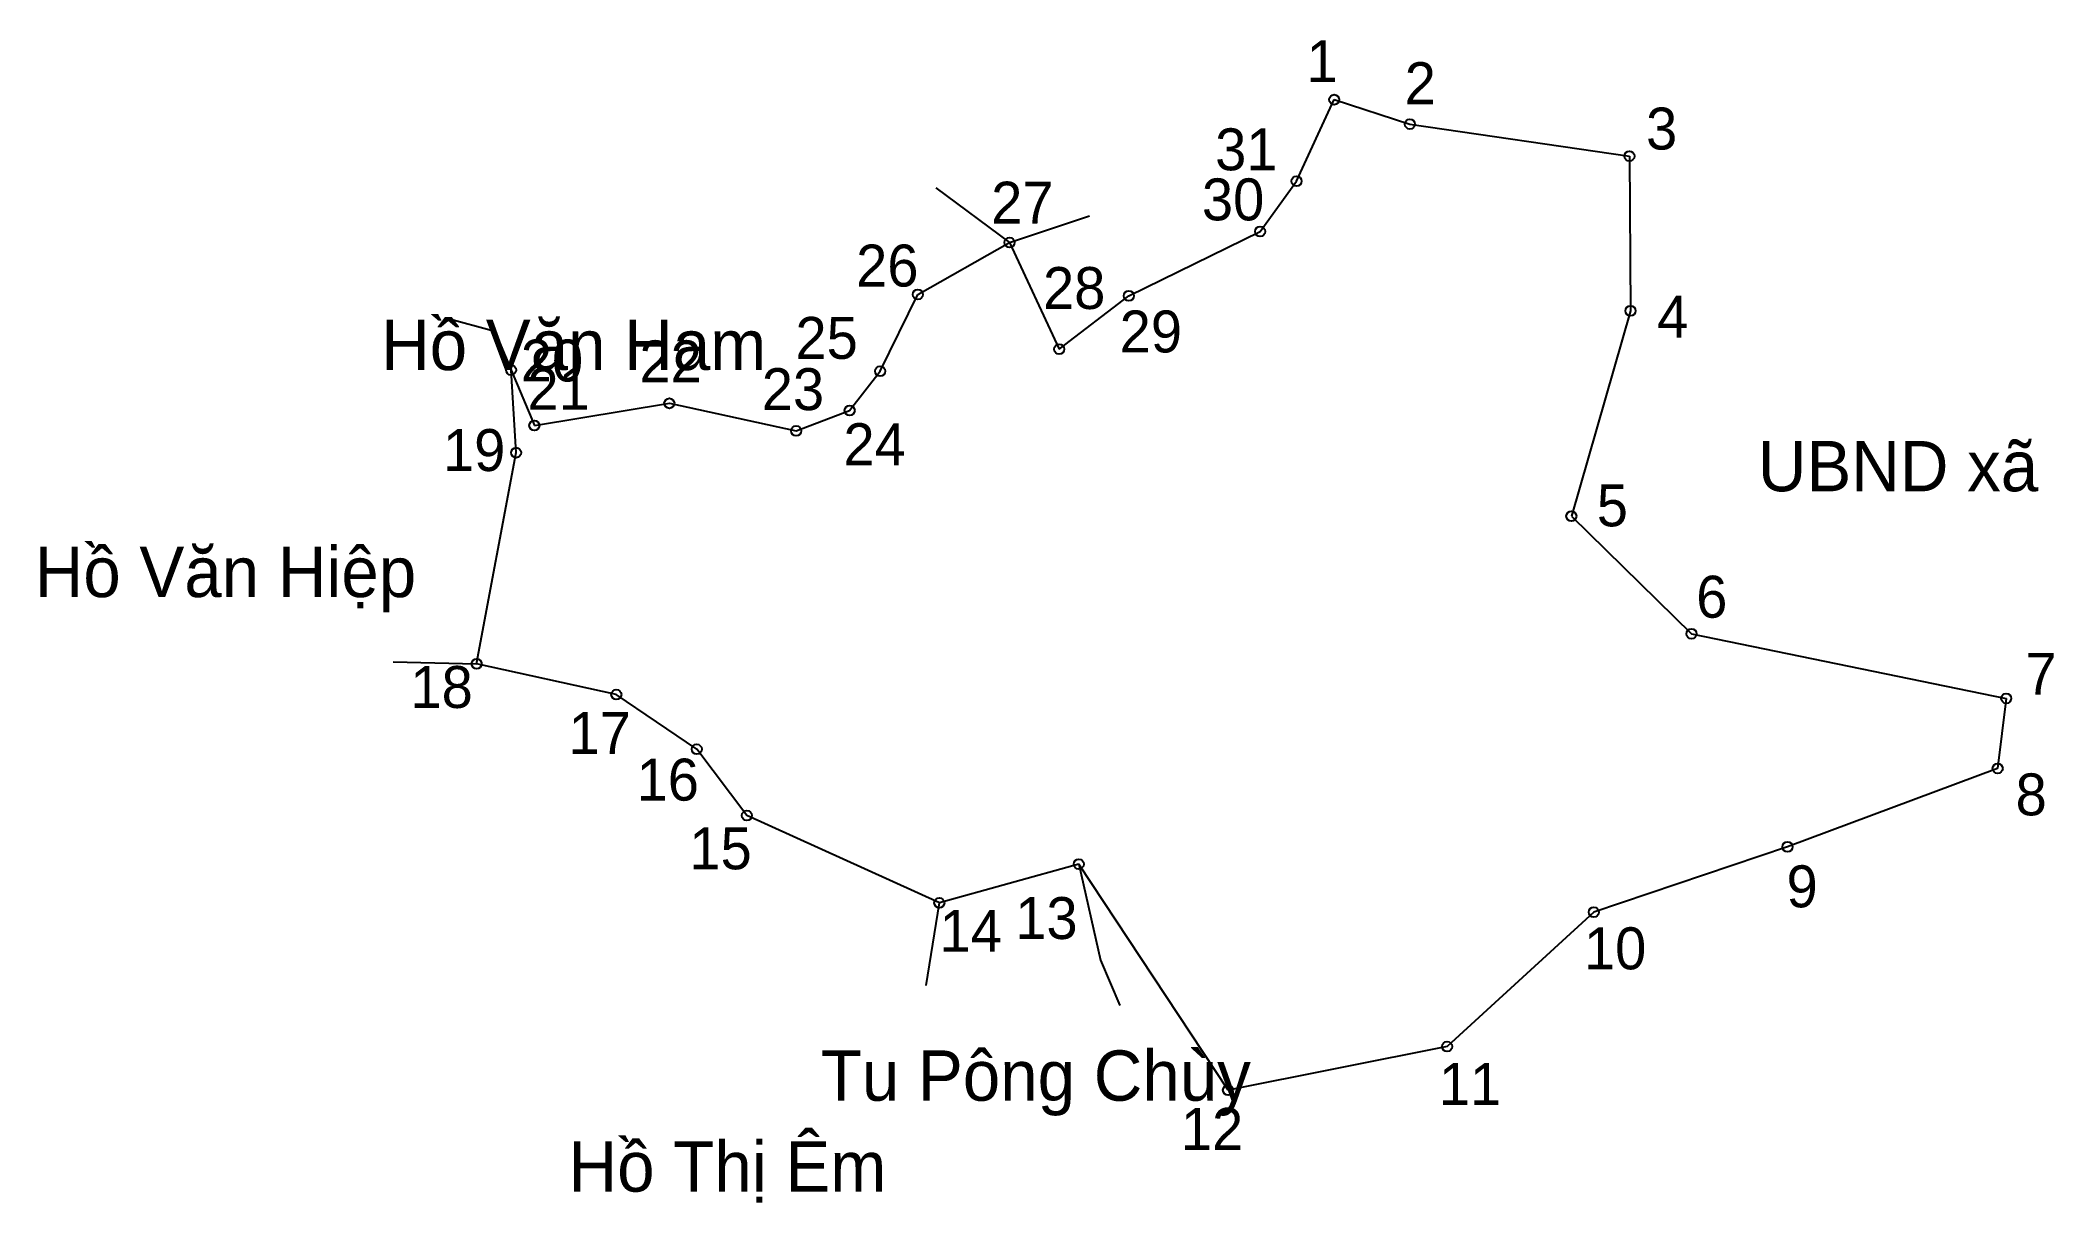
# Model space of a CAD drawing. Extents: x 548037 to 548406, y 1824746 to 1824959.
import ezdxf

# ---------------------------------------------------------------- set-up
doc = ezdxf.new("R2010")
doc.units = 0
for name, color, linetype in [('CanhThua', 7, 'Continuous'), ('MocDinhThua', 7, 'Continuous'), ('RauThua', 7, 'Continuous'), ('SoHieuDinhThua', 7, 'Continuous'), ('TenChuLanCan', 7, 'Continuous')]:
    doc.layers.add(name, color=color, linetype=linetype)

msp = doc.modelspace()

# ---------------------------------------------------------------- linework, layer by layer
at = {"layer": 'CanhThua'}
for p, q in [((548267.48, 1824933.33), (548274.39, 1824948.29)), ((548274.39, 1824948.29), (548288.28, 1824943.81)), ((548288.28, 1824943.81), (548328.57, 1824937.93)), ((548328.57, 1824937.93), (548328.77, 1824909.52)), ((548260.78, 1824924.09), (548267.48, 1824933.33)), ((548197.95, 1824912.54), (548214.8, 1824922.05)), ((548214.8, 1824922.05), (548223.91, 1824902.49)), ((548236.69, 1824912.27), (548260.78, 1824924.09)), ((548191.04, 1824898.43), (548197.95, 1824912.54)), ((548223.91, 1824902.49), (548236.69, 1824912.27)), ((548328.77, 1824909.52), (548317.92, 1824871.83)), ((548124.19, 1824883.48), (548123.28, 1824898.65)), ((548123.28, 1824898.65), (548127.55, 1824888.46)), ((548185.43, 1824891.22), (548191.04, 1824898.43)), ((548127.55, 1824888.46), (548152.33, 1824892.54)), ((548152.33, 1824892.54), (548175.61, 1824887.47)), ((548175.61, 1824887.47), (548185.43, 1824891.22)), ((548116.96, 1824844.71), (548124.19, 1824883.48)), ((548317.92, 1824871.83), (548339.97, 1824850.23)), ((548339.97, 1824850.23), (548397.76, 1824838.37)), ((548142.6, 1824839.06), (548116.96, 1824844.71)), ((548157.36, 1824829.03), (548142.6, 1824839.06)), ((548397.76, 1824838.37), (548396.18, 1824825.51)), ((548166.58, 1824816.85), (548157.36, 1824829.03)), ((548396.18, 1824825.51), (548357.59, 1824811.11)), ((548201.9, 1824800.82), (548166.58, 1824816.85)), ((548357.59, 1824811.11), (548322.03, 1824799.11)), ((548227.49, 1824807.95), (548201.9, 1824800.82)), ((548254.89, 1824766.43), (548227.49, 1824807.95)), ((548322.03, 1824799.11), (548295.1, 1824774.44)), ((548295.1, 1824774.44), (548254.89, 1824766.43))]:
    msp.add_line(p, q, dxfattribs=at)
at = {"layer": 'MocDinhThua'}
for centre in [(548274.39, 1824948.29), (548288.28, 1824943.81), (548328.57, 1824937.93), (548267.48, 1824933.33), (548214.8, 1824922.05), (548260.78, 1824924.09), (548197.95, 1824912.54), (548236.69, 1824912.27), (548328.77, 1824909.52), (548223.91, 1824902.49), (548123.28, 1824898.65), (548191.04, 1824898.43), (548152.33, 1824892.54), (548127.55, 1824888.46), (548185.43, 1824891.22), (548175.61, 1824887.47), (548124.19, 1824883.48), (548317.92, 1824871.83), (548339.97, 1824850.23), (548116.96, 1824844.71), (548142.6, 1824839.06), (548397.76, 1824838.37), (548157.36, 1824829.03), (548396.18, 1824825.51), (548166.58, 1824816.85), (548357.59, 1824811.11), (548227.49, 1824807.95), (548201.9, 1824800.82), (548322.03, 1824799.11), (548295.1, 1824774.44), (548254.89, 1824766.43)]:
    msp.add_circle(centre, 0.924, dxfattribs=at)
at = {"layer": 'RauThua'}
for p, q in [((548201.25, 1824932.08), (548214.8, 1824922.05)), ((548214.8, 1824922.05), (548229.48, 1824926.99)), ((548111.31, 1824908.22), (548120.3, 1824905.76)), ((548120.3, 1824905.76), (548123.28, 1824898.65)), ((548101.61, 1824845.08), (548116.96, 1824844.71)), ((548227.49, 1824807.95), (548231.46, 1824790.3)), ((548199.49, 1824785.68), (548201.9, 1824800.82)), ((548231.46, 1824790.3), (548235.06, 1824781.98))]:
    msp.add_line(p, q, dxfattribs=at)

# ---------------------------------------------------------------- texts
at = {"layer": 'SoHieuDinhThua'}
for s, height, p in [('1', 7.7, (548269.3, 1824951.5)), ('2', 7.7, (548287.32, 1824947.46)), ('3', 7.7, (548331.63, 1824939.13)), ('31', 7.697, (548252.53, 1824935.32)), ('27', 7.697, (548211.41, 1824925.53)), ('30', 7.697, (548250.1, 1824926.13)), ('26', 7.697, (548186.62, 1824913.98)), ('28', 7.697, (548220.93, 1824909.86)), ('4', 7.7, (548333.67, 1824904.62)), ('25', 7.697, (548175.48, 1824900.7)), ('29', 7.697, (548235, 1824901.88)), ('20', 7.697, (548125.06, 1824896.55)), ('22', 7.697, (548146.84, 1824896.39)), ('21', 7.697, (548126.28, 1824891.35)), ('23', 7.697, (548169.3, 1824891.29)), ('24', 7.697, (548184.29, 1824881.18)), ('19', 7.697, (548110.77, 1824880.11)), ('5', 7.7, (548322.59, 1824869.95)), ('6', 7.7, (548340.84, 1824853.18)), ('18', 7.697, (548104.8, 1824836.61)), ('7', 7.7, (548401.27, 1824839.02)), ('17', 7.697, (548133.82, 1824828.15)), ('16', 7.697, (548146.32, 1824819.6)), ('8', 7.7, (548399.47, 1824816.89)), ('15', 7.697, (548156.01, 1824806.99)), ('9', 7.7, (548357.42, 1824800.01)), ('13', 7.697, (548215.83, 1824794.19)), ('14', 7.697, (548201.92, 1824791.85)), ('10', 7.697, (548320.23, 1824788.63)), ('11', 7.697, (548293.59, 1824763.73)), ('12', 7.697, (548246.23, 1824755.48))]:
    msp.add_text(s, height=height, dxfattribs=at).set_placement(p)
at = {"layer": 'TenChuLanCan'}
for s, height, p in [('Hồ Văn Ham', 9.236, (548099.42, 1824898.64)), ('UBND xã', 9.236, (548352.15, 1824876.39)), ('Hồ Văn Hiệp', 9.2362, (548035.83, 1824856.96)), ('Tu Pông Chùy', 9.2362, (548180.12, 1824764.5)), ('Hồ Thị Êm', 9.236, (548133.83, 1824747.81))]:
    msp.add_text(s, height=height, dxfattribs=at).set_placement(p)

doc.saveas('drawing.dxf')
